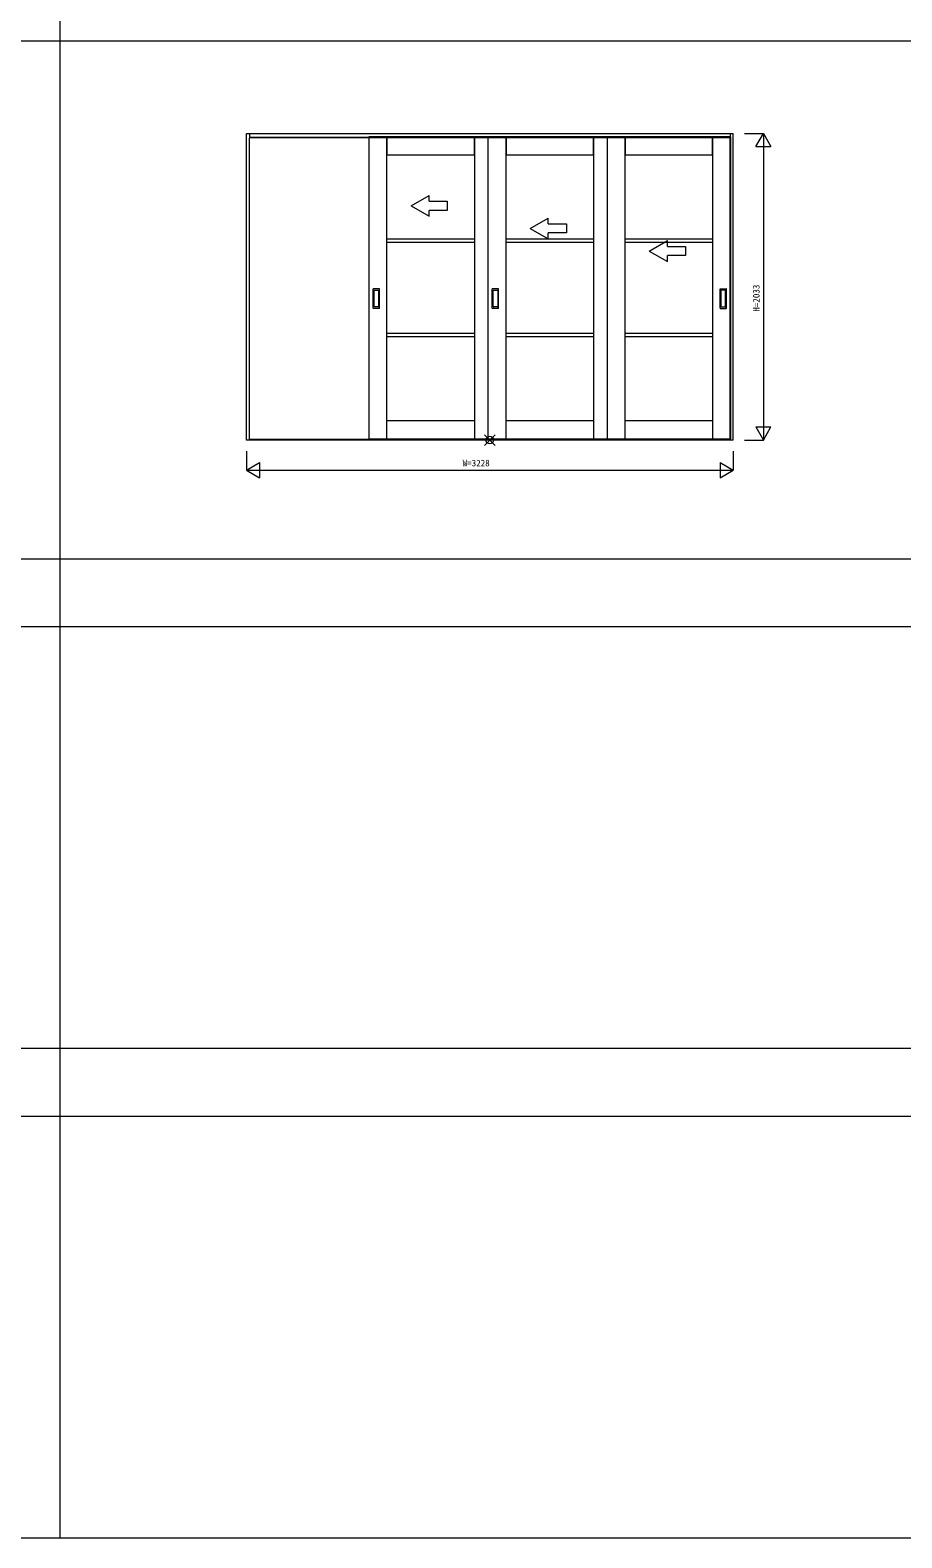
# Model space of a CAD drawing. Units: millimetres, scale not verified. Extents: x -14341 to 14341, y -10000 to 10000.
# Drawn here: x 2562 to 8342, y -10000 to 1 of the extents above; entities that cross this region are included whole.
import ezdxf
from ezdxf.enums import TextEntityAlignment as Align

# ---------------------------------------------------------------- set-up
doc = ezdxf.new("R2010")
doc.units = ezdxf.units.MM
doc.header["$LTSCALE"] = 50
for name, color, linetype, lineweight in [('0-1_YKK_F1', 7, 'Continuous', 18), ('0-2_YKK_IN', 1, 'Continuous', 18), ('0-3_YKK_A1', 4, 'Continuous', 18), ('0-4_YKK_N1', 2, 'Continuous', 18)]:
    doc.layers.add(name, color=color, linetype=linetype, lineweight=lineweight)
doc.styles.add('ＭＳ ゴシック', font='')
doc.styles.get('ＭＳ ゴシック').set_extended_font_data('MS Gothic')

msp = doc.modelspace()

# ---------------------------------------------------------------- linework, layer by layer
at = {"layer": '0-1_YKK_F1'}
for p, q in [((2759.49, -10000), (2759.49, 9500)), ((-14340.51, -70), (14159.49, -70)), ((-14340.51, -3505), (14159.49, -3505)), ((-14340.51, -3955), (14159.49, -3955)), ((-14340.51, -6752.5), (14159.49, -6752.5)), ((-14340.51, -7202.5), (14159.49, -7202.5)), ((-14340.51, -10000), (14340.51, -10000))]:
    msp.add_line(p, q, dxfattribs=at)
at = {"layer": '0-2_YKK_IN'}
for p, q in [((5574.14, -2752.86), (5644.85, -2682.14)), ((5574.14, -2682.14), (5644.85, -2752.86))]:
    msp.add_line(p, q, dxfattribs=at)
msp.add_circle((5609.49, -2717.5), 25, dxfattribs=at)
at = {"layer": '0-3_YKK_A1'}
for p, q in [((3995.49, -684.5), (7223.49, -684.5)), ((3995.49, -2717.5), (3995.49, -684.5)), ((4015.49, -684.5), (4015.49, -714.5)), ((7203.49, -684.5), (7203.49, -714.5)), ((7223.49, -2717.5), (7223.49, -684.5)), ((4015.49, -708.5), (7203.49, -708.5)), ((4015.49, -711.5), (7203.49, -711.5)), ((4015.49, -2713.5), (4015.49, -714.5)), ((7203.49, -2713.5), (7203.49, -714.5)), ((5086.99, -1164), (5206.99, -1094.72)), ((5206.99, -1134), (5206.99, -1094.72)), ((5086.99, -1164), (5206.99, -1233.28)), ((5206.99, -1233.28), (5206.99, -1194)), ((5876.99, -1314), (5996.99, -1244.72)), ((5996.99, -1284), (5996.99, -1244.72)), ((5506.99, -1384.83), (4926.99, -1384.83)), ((6296.99, -1384.83), (5716.99, -1384.83)), ((5876.99, -1314), (5996.99, -1383.28)), ((5996.99, -1383.28), (5996.99, -1344)), ((7086.99, -1384.83), (6506.99, -1384.83)), ((6666.99, -1464), (6786.99, -1394.72)), ((6786.99, -1434), (6786.99, -1394.72)), ((4926.99, -1404.83), (5506.99, -1404.83)), ((5716.99, -1404.83), (6296.99, -1404.83)), ((6506.99, -1404.83), (7086.99, -1404.83)), ((6666.99, -1464), (6786.99, -1533.28)), ((6786.99, -1533.28), (6786.99, -1494)), ((4835.99, -1843.5), (4835.99, -1715.5)), ((4876.99, -1714.5), (4836.99, -1714.5)), ((4841.99, -1833.5), (4841.99, -1725.5)), ((4842.99, -1724.5), (4870.99, -1724.5)), ((4871.99, -1725.5), (4871.99, -1833.5)), ((4877.99, -1843.5), (4877.99, -1715.5)), ((5625.99, -1843.5), (5625.99, -1715.5)), ((5666.99, -1714.5), (5626.99, -1714.5)), ((5631.99, -1833.5), (5631.99, -1725.5)), ((5632.99, -1724.5), (5660.99, -1724.5)), ((5661.99, -1725.5), (5661.99, -1833.5)), ((5667.99, -1843.5), (5667.99, -1715.5)), ((7135.99, -1843.5), (7135.99, -1715.5)), ((7136.99, -1714.5), (7176.99, -1714.5)), ((7141.99, -1725.5), (7141.99, -1833.5)), ((7170.99, -1724.5), (7142.99, -1724.5)), ((7171.99, -1833.5), (7171.99, -1725.5)), ((7177.99, -1843.5), (7177.99, -1715.5)), ((4876.99, -1844.5), (4836.99, -1844.5)), ((4870.99, -1834.5), (4842.99, -1834.5)), ((5666.99, -1844.5), (5626.99, -1844.5)), ((5660.99, -1834.5), (5632.99, -1834.5)), ((7136.99, -1844.5), (7176.99, -1844.5)), ((7142.99, -1834.5), (7170.99, -1834.5)), ((5506.99, -2010.17), (4926.99, -2010.17)), ((4926.99, -2030.17), (5506.99, -2030.17)), ((6296.99, -2010.17), (5716.99, -2010.17)), ((5716.99, -2030.17), (6296.99, -2030.17)), ((7086.99, -2010.17), (6506.99, -2010.17)), ((6506.99, -2030.17), (7086.99, -2030.17)), ((5506.99, -2589.5), (4926.99, -2589.5)), ((6296.99, -2589.5), (5716.99, -2589.5)), ((7086.99, -2589.5), (6506.99, -2589.5)), ((7223.49, -2717.5), (3995.49, -2717.5)), ((4015.49, -2717.5), (4015.49, -2713.5)), ((7203.49, -2713.5), (4015.49, -2713.5)), ((4926.99, -2709.5), (5506.99, -2709.5)), ((5506.99, -2709.5), (5596.99, -2709.5)), ((5716.99, -2709.5), (6296.99, -2709.5)), ((6296.99, -2709.5), (6386.99, -2709.5)), ((6506.99, -2709.5), (7086.99, -2709.5)), ((7203.49, -2717.5), (7203.49, -2713.5))]:
    msp.add_line(p, q, dxfattribs=at)
for points in [[(4806.99, -2709.5), (4926.99, -2709.5), (4926.99, -705.5), (4806.99, -705.5)], [(4926.99, -825.5), (5506.99, -825.5), (5506.99, -705.5), (4926.99, -705.5)], [(5596.99, -2709.5), (5716.99, -2709.5), (5716.99, -705.5), (5596.99, -705.5)], [(5716.99, -825.5), (6296.99, -825.5), (6296.99, -705.5), (5716.99, -705.5)], [(6386.99, -2709.5), (6506.99, -2709.5), (6506.99, -705.5), (6386.99, -705.5)], [(6506.99, -825.5), (7086.99, -825.5), (7086.99, -705.5), (6506.99, -705.5)], [(7086.99, -2709.5), (7206.99, -2709.5), (7206.99, -705.5), (7086.99, -705.5)]]:
    msp.add_lwpolyline(points, close=True, dxfattribs=at)
for points in [[(5596.99, -705.5), (5506.99, -705.5), (5506.99, -2709.5)], [(6386.99, -705.5), (6296.99, -705.5), (6296.99, -2709.5)], [(5206.99, -1134), (5326.99, -1134), (5326.99, -1194), (5206.99, -1194)], [(5996.99, -1284), (6116.99, -1284), (6116.99, -1344), (5996.99, -1344)], [(6786.99, -1434), (6906.99, -1434), (6906.99, -1494), (6786.99, -1494)]]:
    msp.add_lwpolyline(points, dxfattribs=at)
for centre, start, end in [((4836.99, -1715.5), 90, 180), ((4842.99, -1725.5), 90, 180), ((4870.99, -1725.5), 0, 90), ((4876.99, -1715.5), 0, 90), ((5626.99, -1715.5), 90, 180), ((5632.99, -1725.5), 90, 180), ((5660.99, -1725.5), 0, 90), ((5666.99, -1715.5), 0, 90), ((7136.99, -1715.5), 90, 180), ((7142.99, -1725.5), 90, 180), ((7170.99, -1725.5), 360, 90), ((7176.99, -1715.5), 0, 90), ((4836.99, -1843.5), 180, 270), ((4842.99, -1833.5), 180, 270), ((4870.99, -1833.5), 270, 0), ((4876.99, -1843.5), 270, 0), ((5626.99, -1843.5), 180, 270), ((5632.99, -1833.5), 180, 270), ((5660.99, -1833.5), 270, 0), ((5666.99, -1843.5), 270, 0), ((7136.99, -1843.5), 180, 270), ((7142.99, -1833.5), 180, 270), ((7170.99, -1833.5), 270, 360), ((7176.99, -1843.5), 270, 0)]:
    msp.add_arc(centre, 1, start, end, dxfattribs=at)
at = {"layer": '0-4_YKK_N1'}
for p, q in [((7298.49, -684.5), (7423.49, -684.5)), ((7423.49, -684.5), (7423.49, -2717.5)), ((7373.49, -771.1), (7473.49, -771.1)), ((7373.49, -2630.9), (7473.49, -2630.9)), ((7223.49, -2792.5), (7223.49, -2917.5)), ((7298.49, -2717.5), (7423.49, -2717.5)), ((3995.49, -2917.5), (4082.09, -2867.5)), ((4082.09, -2867.5), (4082.09, -2967.5)), ((7136.89, -2867.5), (7223.49, -2917.5)), ((3995.49, -2917.5), (4082.09, -2967.5))]:
    msp.add_line(p, q, dxfattribs=at)
for points in [[(7373.49, -771.1), (7423.49, -684.5), (7473.49, -771.1)], [(7373.49, -2630.9), (7423.49, -2717.5), (7473.49, -2630.9)], [(3995.49, -2792.5), (3995.49, -2917.5), (7223.49, -2917.5)], [(7136.89, -2867.5), (7136.89, -2967.5), (7223.49, -2917.5)]]:
    msp.add_lwpolyline(points, dxfattribs=at)

# ---------------------------------------------------------------- texts
at = {"layer": '0-4_YKK_N1', "color": 7, "style": 'ＭＳ ゴシック'}
msp.add_text('H=2033', height=43.99, rotation=90, dxfattribs=at).set_placement((7411.49, -1866), align=Align.BOTTOM_LEFT)
msp.add_text('W=3228', height=43.99, dxfattribs=at).set_placement((5429.49, -2905.5), align=Align.BOTTOM_LEFT)

doc.saveas('drawing.dxf')
